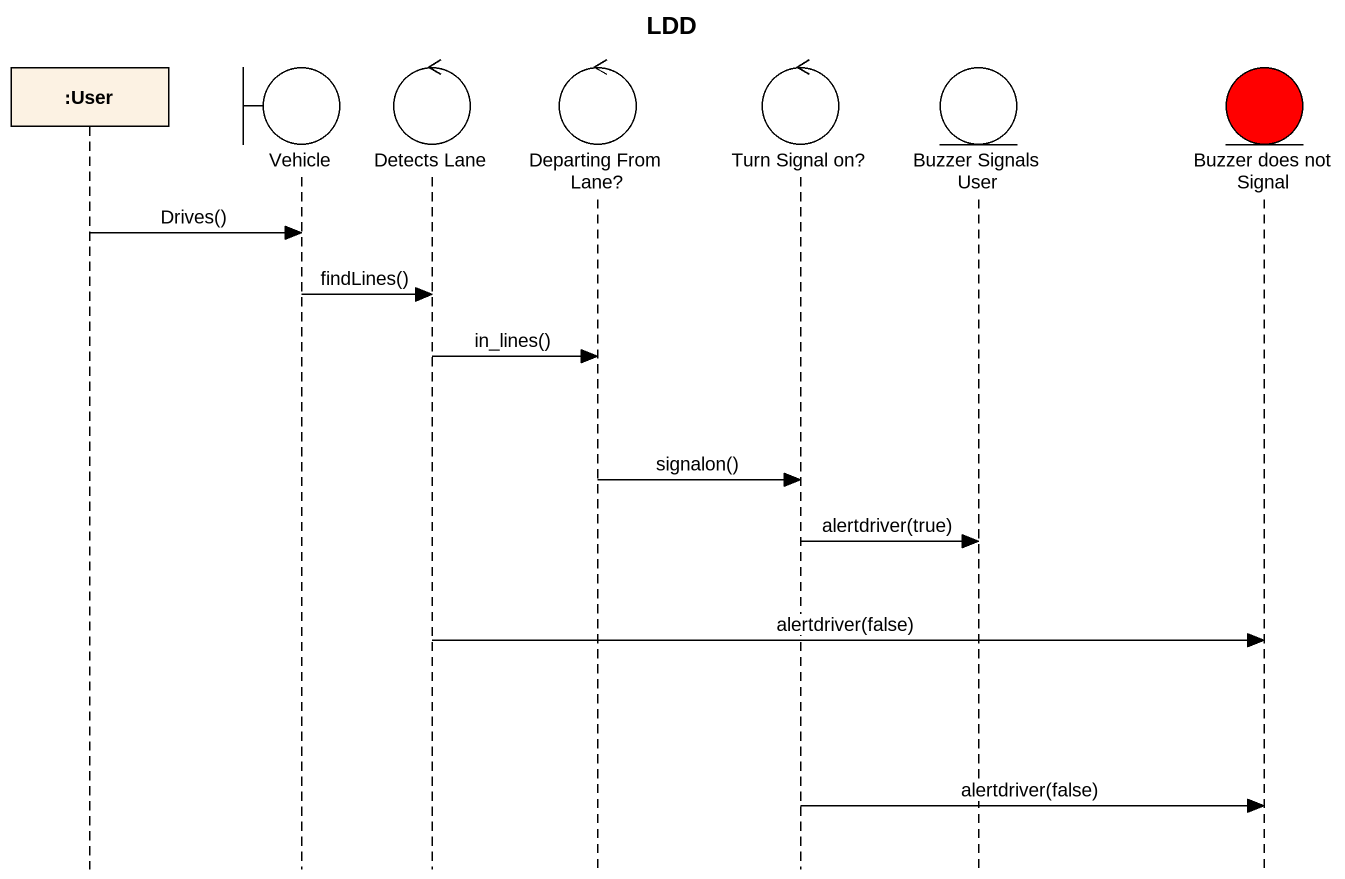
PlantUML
@startuml
title LDD
hide footbox
participant ":User" as User
boundary Vehicle
control "Detects Lane" as Detects_Lane
control "Departing From Lane?" as Departing_From_Lane
control "Turn Signal on?" as Turn_Signal_on
entity "Buzzer Signals User" as Buzzer_Signals_User
entity "Buzzer does not Signal" as Buzzer_does_not_Signal #FF0000

User -> Vehicle : Drives()
Vehicle -> Detects_Lane : findLines()
Detects_Lane -> Departing_From_Lane : in_lines()
Departing_From_Lane -> Turn_Signal_on : signalon()
Turn_Signal_on -> Buzzer_Signals_User : alertdriver(true)
Detects_Lane -> Buzzer_does_not_Signal : alertdriver(false)
Turn_Signal_on -> Buzzer_does_not_Signal : alertdriver(false)
@enduml
